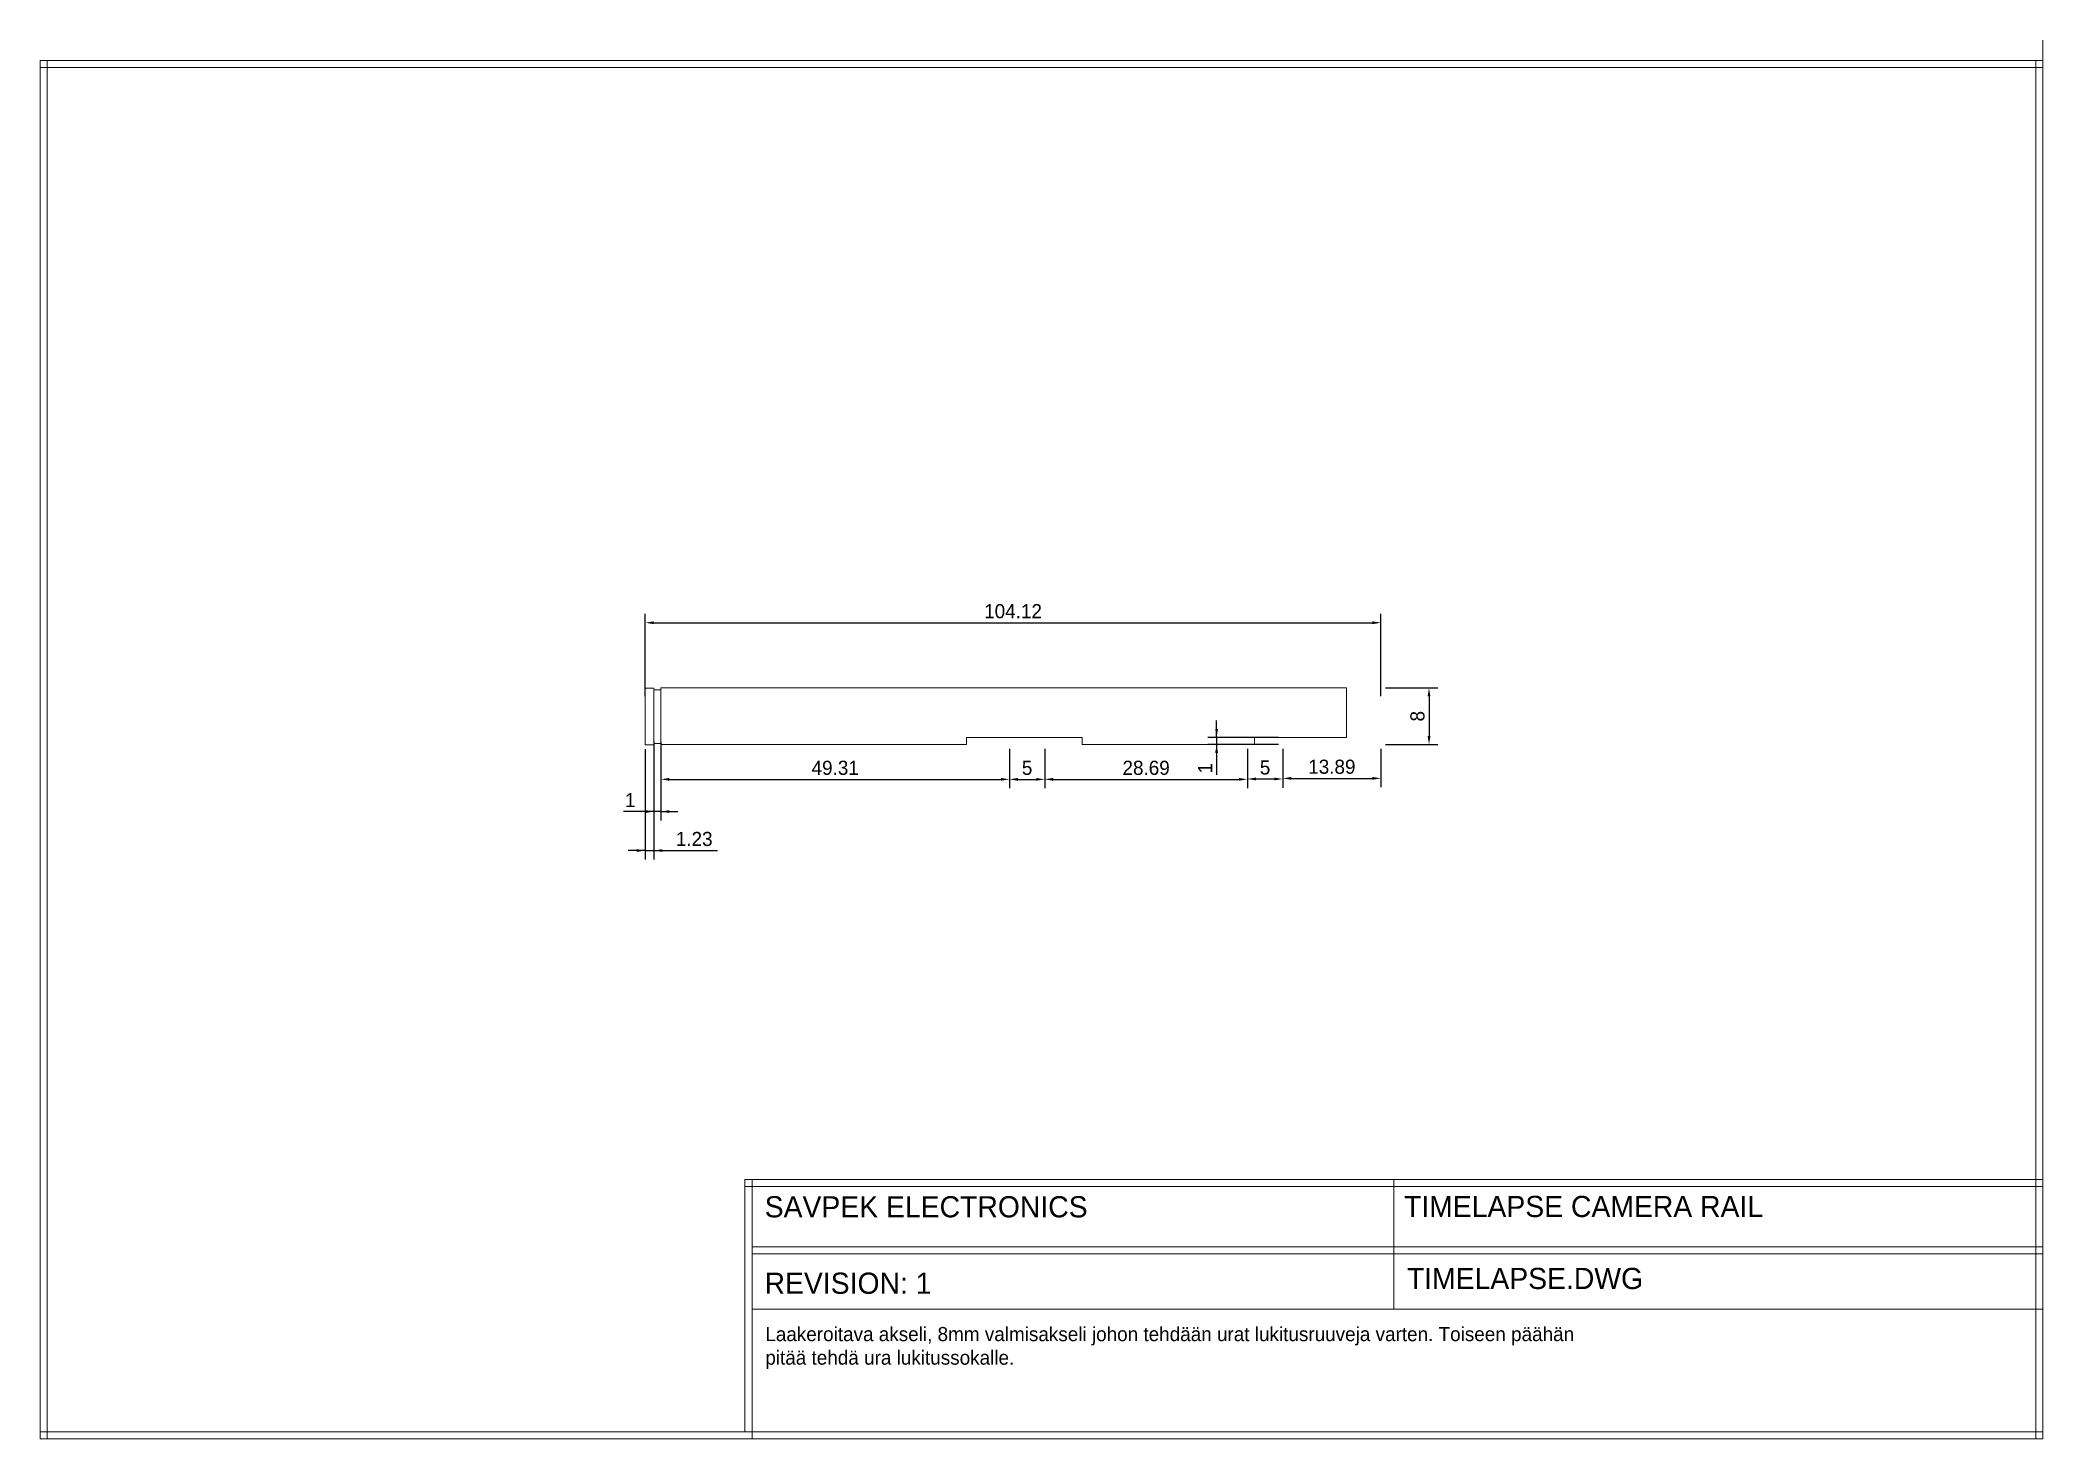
# Paper-space layout 'AKSELI-XLIIKE' of a CAD drawing. Header units: millimetres. Extents: x 8 to 291, y 7 to 205.
import ezdxf

# ---------------------------------------------------------------- set-up
doc = ezdxf.new("R2010")
doc.units = ezdxf.units.MM
doc.header["$LTSCALE"] = 0.12
doc.header["$PDSIZE"] = -5
doc.layers.add('AKSELI', color=241, linetype='Continuous')
doc.layers.add('DIMENSIONS', color=50, linetype='Continuous')
doc.dimstyles.new('SAVPEK_ISOT', dxfattribs={"dimtxt": 2, "dimasz": 1.2, "dimexe": 1.25, "dimexo": 0.625, "dimtad": 1, "dimdsep": 46, "dimtxsty": 'Standard', "dimcen": -2, "dimadec": 0, "dimazin": 0, "dimtfac": 1, "dimtmove": 0, "dimatfit": 3, "dimfxl": 1, "dimarcsym": 0})

# ---------------------------------------------------------------- blocks, each defined once
blk = doc.blocks.new('AKSELI-8MM-LSIDE')
at = {"lineweight": 0}
for p, q in [((0, 4), (0, -4)), ((1.23, 4), (0, 4)), ((1.23, 3), (1.23, 4)), ((1.23, 0), (1.23, 3.8)), ((1.23, 3.8), (2.23, 3.8)), ((1.23, 3), (1.23, -3)), ((2.23, 3.96), (2.23, 2.96)), ((2.73, 3.96), (2.23, 3.96)), ((45.49, 3.96), (2.23, 3.96)), ((2.23, 3), (2.23, -3)), ((45.49, 2.96), (45.49, 3.96)), ((61.84, 2.96), (45.49, 2.96)), ((51.55, 2.96), (56.55, 2.96)), ((85.23, 3.96), (61.84, 3.96)), ((61.84, 3.96), (61.84, 2.96)), ((86.23, 3.96), (85.23, 3.96)), ((86.23, 2.96), (86.23, 3.96)), ((99.23, 2.96), (86.23, 2.96)), ((99.23, -4.04), (99.23, 2.96)), ((1.23, 0), (1.23, -3.8)), ((1.23, -4), (0, -4)), ((1.23, -3), (1.23, -4)), ((1.23, -3.8), (2.23, -3.8)), ((2.23, -4.04), (2.23, -3.04)), ((2.73, -4.04), (2.23, -4.04)), ((99.23, -4.04), (2.23, -4.04))]:
    blk.add_line(p, q, dxfattribs=at)
blk = doc.blocks.new('*D681')
at = {"layer": 'Defpoints', "color": 0}
for p in [(197.32, 122.21), (93.2, 111.18), (197.32, 111.18)]:
    blk.add_point(p, dxfattribs=at)
at = {"layer": 'DIMENSIONS', "color": 0, "lineweight": -2}
for p, q in [((93.2, 111.8), (93.2, 123.46)), ((94.4, 122.21), (196.12, 122.21)), ((197.32, 111.8), (197.32, 123.46))]:
    blk.add_line(p, q, dxfattribs=at)
at = {"layer": 'DIMENSIONS', "color": 0}
for points in [[(94.4, 122.41), (94.4, 122.01), (93.2, 122.21)], [(196.12, 122.01), (196.12, 122.41), (197.32, 122.21)]]:
    blk.add_solid(points, dxfattribs=at)
at = {"layer": 'DIMENSIONS', "color": 0, "lineweight": 0, "ltscale": 0.1, "insert": (145.26, 123.83), "char_height": 2, "attachment_point": 5}
blk.add_mtext('104.12', dxfattribs=at)
blk = doc.blocks.new('*D682')
at = {"layer": 'Defpoints', "color": 0}
for p in [(93.2, 104.93), (94.43, 105.13), (94.43, 89.96)]:
    blk.add_point(p, dxfattribs=at)
at = {"layer": 'DIMENSIONS', "color": 0, "lineweight": -2}
for p, q in [((93.2, 104.31), (93.2, 88.71)), ((94.43, 104.51), (94.43, 88.71)), ((93.2, 89.96), (90.8, 89.96)), ((93.2, 89.96), (94.43, 89.96)), ((94.43, 89.96), (103.42, 89.96))]:
    blk.add_line(p, q, dxfattribs=at)
at = {"layer": 'DIMENSIONS', "color": 0}
for points in [[(92, 89.76), (92, 90.16), (93.2, 89.96)], [(95.63, 90.16), (95.63, 89.76), (94.43, 89.96)]]:
    blk.add_solid(points, dxfattribs=at)
at = {"layer": 'DIMENSIONS', "color": 0, "lineweight": 0, "ltscale": 0.1, "insert": (100.13, 91.59), "char_height": 2, "attachment_point": 5}
blk.add_mtext('1.23', dxfattribs=at)
blk = doc.blocks.new('*D683')
at = {"layer": 'Defpoints', "color": 0}
for p in [(94.43, 105.98), (95.43, 105.98), (94.43, 95.48)]:
    blk.add_point(p, dxfattribs=at)
at = {"layer": 'DIMENSIONS', "color": 0, "lineweight": -2}
for p, q in [((94.43, 105.35), (94.43, 94.23)), ((95.43, 105.35), (95.43, 94.23)), ((94.43, 95.48), (90.12, 95.48)), ((95.43, 95.48), (94.43, 95.48)), ((95.43, 95.48), (97.83, 95.48))]:
    blk.add_line(p, q, dxfattribs=at)
at = {"layer": 'DIMENSIONS', "color": 0}
for points in [[(93.23, 95.28), (93.23, 95.68), (94.43, 95.48)], [(96.63, 95.68), (96.63, 95.28), (95.43, 95.48)]]:
    blk.add_solid(points, dxfattribs=at)
at = {"layer": 'DIMENSIONS', "color": 0, "lineweight": 0, "ltscale": 0.1, "insert": (91.08, 97.11), "char_height": 2, "attachment_point": 5}
blk.add_mtext('1', dxfattribs=at)
blk = doc.blocks.new('*D684')
at = {"layer": 'Defpoints', "color": 0}
for p in [(95.43, 104.98), (144.75, 104.98), (144.75, 100.04)]:
    blk.add_point(p, dxfattribs=at)
at = {"layer": 'DIMENSIONS', "color": 0, "lineweight": -2}
for p, q in [((95.43, 104.35), (95.43, 98.79)), ((144.75, 104.35), (144.75, 98.79)), ((96.63, 100.04), (143.55, 100.04))]:
    blk.add_line(p, q, dxfattribs=at)
at = {"layer": 'DIMENSIONS', "color": 0}
for points in [[(96.63, 100.24), (96.63, 99.84), (95.43, 100.04)], [(143.55, 99.84), (143.55, 100.24), (144.75, 100.04)]]:
    blk.add_solid(points, dxfattribs=at)
at = {"layer": 'DIMENSIONS', "color": 0, "lineweight": 0, "ltscale": 0.1, "insert": (120.09, 101.66), "char_height": 2, "attachment_point": 5}
blk.add_mtext('49.31', dxfattribs=at)
blk = doc.blocks.new('*D685')
at = {"layer": 'Defpoints', "color": 0}
for p in [(144.75, 104.98), (149.75, 104.98), (149.75, 100.04)]:
    blk.add_point(p, dxfattribs=at)
at = {"layer": 'DIMENSIONS', "color": 0, "lineweight": -2}
for p, q in [((144.75, 104.35), (144.75, 98.79)), ((149.75, 104.35), (149.75, 98.79)), ((145.95, 100.04), (148.55, 100.04))]:
    blk.add_line(p, q, dxfattribs=at)
at = {"layer": 'DIMENSIONS', "color": 0}
for points in [[(145.95, 100.24), (145.95, 99.84), (144.75, 100.04)], [(148.55, 99.84), (148.55, 100.24), (149.75, 100.04)]]:
    blk.add_solid(points, dxfattribs=at)
at = {"layer": 'DIMENSIONS', "color": 0, "lineweight": 0, "ltscale": 0.1, "insert": (147.25, 101.66), "char_height": 2, "attachment_point": 5}
blk.add_mtext('5', dxfattribs=at)
blk = doc.blocks.new('*D686')
at = {"layer": 'Defpoints', "color": 0}
for p in [(149.75, 104.98), (178.43, 104.98), (178.43, 100.04)]:
    blk.add_point(p, dxfattribs=at)
at = {"layer": 'DIMENSIONS', "color": 0, "lineweight": -2}
for p, q in [((149.75, 104.35), (149.75, 98.79)), ((178.43, 104.35), (178.43, 98.79)), ((150.95, 100.04), (177.23, 100.04))]:
    blk.add_line(p, q, dxfattribs=at)
at = {"layer": 'DIMENSIONS', "color": 0}
for points in [[(150.95, 100.24), (150.95, 99.84), (149.75, 100.04)], [(177.23, 99.84), (177.23, 100.24), (178.43, 100.04)]]:
    blk.add_solid(points, dxfattribs=at)
at = {"layer": 'DIMENSIONS', "color": 0, "lineweight": 0, "ltscale": 0.1, "insert": (164.09, 101.66), "char_height": 2, "attachment_point": 5}
blk.add_mtext('28.69', dxfattribs=at)
blk = doc.blocks.new('*D687')
at = {"layer": 'Defpoints', "color": 0}
for p in [(178.43, 104.98), (183.43, 104.98), (183.43, 100.09)]:
    blk.add_point(p, dxfattribs=at)
at = {"layer": 'DIMENSIONS', "color": 0, "lineweight": -2}
for p, q in [((178.43, 104.35), (178.43, 98.84)), ((183.43, 104.35), (183.43, 98.84)), ((179.63, 100.09), (182.23, 100.09))]:
    blk.add_line(p, q, dxfattribs=at)
at = {"layer": 'DIMENSIONS', "color": 0}
for points in [[(179.63, 100.29), (179.63, 99.89), (178.43, 100.09)], [(182.23, 99.89), (182.23, 100.29), (183.43, 100.09)]]:
    blk.add_solid(points, dxfattribs=at)
at = {"layer": 'DIMENSIONS', "color": 0, "lineweight": 0, "ltscale": 0.1, "insert": (180.93, 101.71), "char_height": 2, "attachment_point": 5}
blk.add_mtext('5', dxfattribs=at)
blk = doc.blocks.new('*D688')
at = {"layer": 'Defpoints', "color": 0}
for p in [(183.43, 104.98), (197.32, 104.98), (197.32, 100.18)]:
    blk.add_point(p, dxfattribs=at)
at = {"layer": 'DIMENSIONS', "color": 0, "lineweight": -2}
for p, q in [((183.43, 104.35), (183.43, 98.93)), ((197.32, 104.35), (197.32, 98.93)), ((184.63, 100.18), (196.12, 100.18))]:
    blk.add_line(p, q, dxfattribs=at)
at = {"layer": 'DIMENSIONS', "color": 0}
for points in [[(184.63, 100.38), (184.63, 99.98), (183.43, 100.18)], [(196.12, 99.98), (196.12, 100.38), (197.32, 100.18)]]:
    blk.add_solid(points, dxfattribs=at)
at = {"layer": 'DIMENSIONS', "color": 0, "lineweight": 0, "ltscale": 0.1, "insert": (190.38, 101.81), "char_height": 2, "attachment_point": 5}
blk.add_mtext('13.89', dxfattribs=at)
blk = doc.blocks.new('*D689')
at = {"layer": 'Defpoints', "color": 0}
for p in [(197.32, 112.98), (197.32, 104.98), (204.13, 104.98)]:
    blk.add_point(p, dxfattribs=at)
at = {"layer": 'DIMENSIONS', "color": 0, "lineweight": -2}
for p, q in [((197.95, 112.98), (205.38, 112.98)), ((204.13, 111.78), (204.13, 106.18)), ((197.95, 104.98), (205.38, 104.98))]:
    blk.add_line(p, q, dxfattribs=at)
at = {"layer": 'DIMENSIONS', "color": 0}
for points in [[(204.33, 111.78), (203.93, 111.78), (204.13, 112.98)], [(203.93, 106.18), (204.33, 106.18), (204.13, 104.98)]]:
    blk.add_solid(points, dxfattribs=at)
at = {"layer": 'DIMENSIONS', "color": 0, "lineweight": 0, "ltscale": 0.1, "insert": (202.5, 108.98), "char_height": 2, "attachment_point": 5, "rotation": 90}
blk.add_mtext('8', dxfattribs=at)
blk = doc.blocks.new('*D690')
at = {"layer": 'Defpoints', "color": 0}
for p in [(174.07, 104.98), (183.43, 105.98), (183.43, 104.98)]:
    blk.add_point(p, dxfattribs=at)
at = {"layer": 'DIMENSIONS', "color": 0, "lineweight": -2}
for p, q in [((174.07, 105.98), (174.07, 108.38)), ((182.81, 105.98), (172.82, 105.98)), ((182.81, 104.98), (172.82, 104.98)), ((174.07, 105.98), (174.07, 104.98)), ((174.07, 104.98), (174.07, 100.66))]:
    blk.add_line(p, q, dxfattribs=at)
at = {"layer": 'DIMENSIONS', "color": 0}
for points in [[(173.87, 107.18), (174.27, 107.18), (174.07, 105.98)], [(174.27, 103.78), (173.87, 103.78), (174.07, 104.98)]]:
    blk.add_solid(points, dxfattribs=at)
at = {"layer": 'DIMENSIONS', "color": 0, "lineweight": 0, "ltscale": 0.1, "insert": (172.45, 101.62), "char_height": 2, "attachment_point": 5, "rotation": 90}
blk.add_mtext('1', dxfattribs=at)

psp = doc.layouts.new('AKSELI-XLIIKE')

# ---------------------------------------------------------------- linework, layer by layer
at = {"layer": 'DIMENSIONS', "lineweight": 0}
for p, q in [((291.019, 6.664), (291.019, 204.696)), ((7.551, 201.789), (7.551, 6.664)), ((7.551, 201.789), (290.251, 201.789)), ((7.551, 201.789), (8.551, 201.789)), ((7.551, 201.789), (7.551, 200.789)), ((8.551, 201.789), (8.551, 6.664)), ((290.019, 6.664), (290.019, 201.789)), ((290.251, 201.789), (291.019, 201.789)), ((7.551, 200.789), (291.019, 200.789)), ((291.019, 43.402), (107.318, 43.402)), ((107.318, 43.402), (107.318, 7.664)), ((107.318, 43.402), (108.318, 43.402)), ((108.318, 43.402), (108.318, 6.664)), ((199.168, 43.402), (199.168, 25.033)), ((291.019, 43.402), (291.019, 42.402)), ((291.019, 42.402), (107.318, 42.402)), ((108.318, 33.877), (291.019, 33.877)), ((108.318, 33.877), (108.318, 32.877)), ((108.318, 32.877), (291.019, 32.877)), ((108.318, 25.033), (291.019, 25.033)), ((7.551, 6.664), (7.551, 7.664)), ((7.551, 7.664), (291.019, 7.664)), ((7.551, 6.664), (291.019, 6.664)), ((291.019, 6.664), (290.019, 6.664))]:
    psp.add_line(p, q, dxfattribs=at)

# ---------------------------------------------------------------- block references
at = {"layer": 'AKSELI', "lineweight": 0, "xscale": -1, "rotation": 180}
psp.add_blockref('AKSELI-8MM-LSIDE', (93.2, 108.934), dxfattribs=at)

# ---------------------------------------------------------------- texts
at = {"layer": 'DIMENSIONS', "lineweight": 0, "attachment_point": 1}
for s, insert, char_height, width in [('SAVPEK ELECTRONICS', (110.11, 41.03), 3, 87.5511), ('TIMELAPSE CAMERA RAIL', (200.589, 41.074), 3, 89.43006), ('REVISION: 1', (110.088, 30.211), 3, 87.5511), ('Laakeroitava akseli, 8mm valmisakseli johon tehdään urat lukitusruuveja varten. Toiseen päähän \\Ppitää tehdä ura lukitussokalle.', (110.197, 22.51), 2, 173.47077)]:
    psp.add_mtext(s, dxfattribs=dict(at, insert=insert, char_height=char_height, width=width))
at = {"layer": 'DIMENSIONS', "lineweight": 0, "insert": (200.997, 30.885), "char_height": 3, "attachment_point": 1}
psp.add_mtext('TIMELAPSE.DWG', dxfattribs=at)

# ---------------------------------------------------------------- dimensions: what is measured, and where the dimension line sits
at = {"layer": 'DIMENSIONS', "lineweight": 0}
for base, p1, p2, picture, middle in [((197.323, 122.209), (93.2, 111.176), (197.323, 111.176), '*D681', (145.262, 123.834)), ((94.434, 95.482), (95.434, 105.976), (94.434, 105.976), '*D683', (91.075, 97.107)), ((94.434, 89.965), (93.2, 104.934), (94.434, 105.134), '*D682', (100.125, 91.59)), ((144.746, 100.038), (95.434, 104.976), (144.746, 104.976), '*D684', (120.09, 101.663)), ((149.746, 100.038), (144.746, 104.976), (149.746, 104.976), '*D685', (147.246, 101.663)), ((178.434, 100.038), (149.746, 104.976), (178.434, 104.976), '*D686', (164.09, 101.663)), ((183.434, 100.086), (178.434, 104.976), (183.434, 104.976), '*D687', (180.934, 101.711)), ((197.323, 100.182), (183.434, 104.976), (197.323, 104.976), '*D688', (190.379, 101.807))]:
    dim = psp.add_linear_dim(base=base, p1=p1, p2=p2, dimstyle='SAVPEK_ISOT', dxfattribs=at)
    dim.commit()
    dim.dimension.update_dxf_attribs({"geometry": picture, "text_midpoint": middle})
for base, p1, p2, picture, middle in [((204.126, 104.976), (197.323, 112.976), (197.323, 104.976), '*D689', (202.501, 108.976)), ((174.07, 104.976), (183.434, 105.976), (183.434, 104.976), '*D690', (172.445, 101.618))]:
    dim = psp.add_linear_dim(base=base, p1=p1, p2=p2, angle=90, dimstyle='SAVPEK_ISOT', dxfattribs=at)
    dim.commit()
    dim.dimension.update_dxf_attribs({"geometry": picture, "text_midpoint": middle})

doc.saveas('drawing.dxf')
